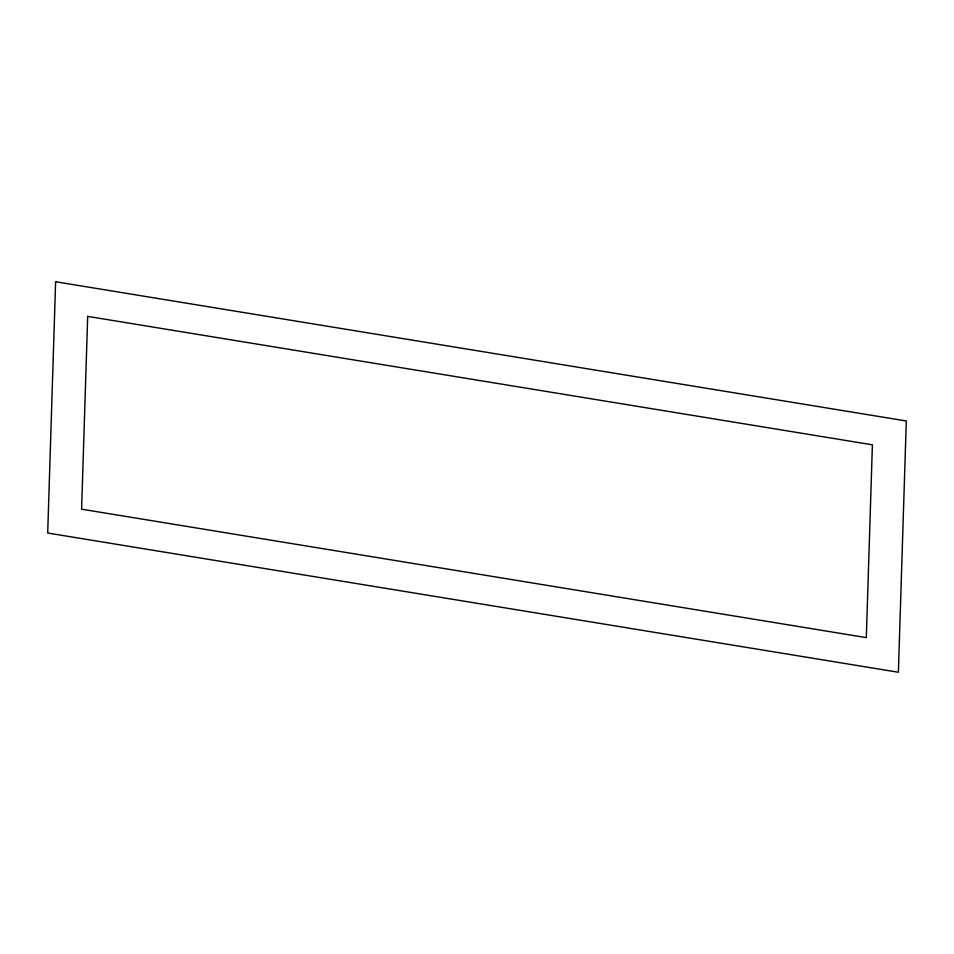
<?xml version="1.0" encoding="UTF-8"?>
<svg xmlns="http://www.w3.org/2000/svg" width="954" height="954" viewBox="0 0 954 954"><rect width="100%" height="100%" fill="white"/><g stroke="black" fill="none" stroke-linecap="round" stroke-linejoin="round"><path stroke-width="1.43" d="M55.618 281.752L47.7 533.024L898.382 672.248L906.3 420.976L55.618 281.752M87.685 316.382L81.603 509.186L866.315 637.618L872.397 444.814L87.685 316.382"/></g></svg>
